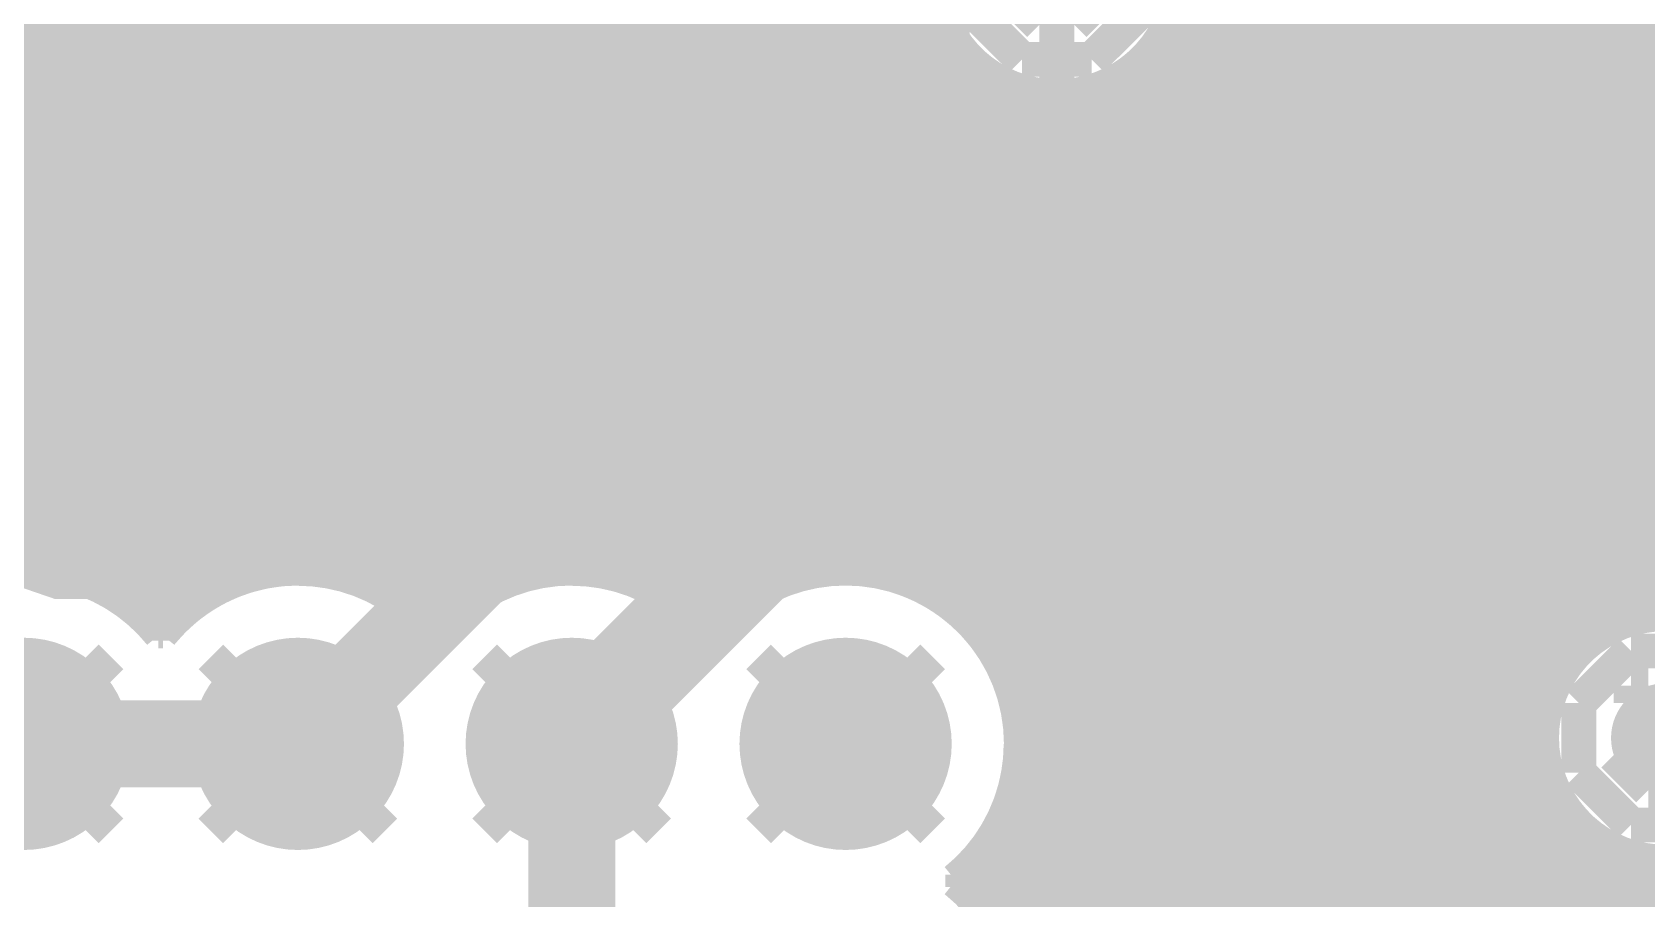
# Model space of a CAD drawing. Extents: x -5 to 157, y -120 to 103.
# Drawn here: x 42.05 to 53.84, y 49.12 to 55.44 of the extents above; entities that cross this region are included whole.
import ezdxf

# ---------------------------------------------------------------- set-up
doc = ezdxf.new("R2010")
doc.units = 0
doc.header["$MEASUREMENT"] = 0
doc.layers.get('0').update_dxf_attribs({"linetype": 'CONTINUOUS'})
for name, color, linetype in [('22-304-2_BOT', 7, 'CONTINUOUS'), ('22-304-2_DRD', 7, 'CONTINUOUS'), ('22-304-2_DRL', 2, 'CONTINUOUS'), ('22-304-2_IN1', 4, 'CONTINUOUS'), ('22-304-2_IN2', 3, 'CONTINUOUS'), ('22-304-2_SMB', 5, 'CONTINUOUS'), ('22-304-2_SMT', 10, 'CONTINUOUS'), ('22-304-2_SPB', 14, 'CONTINUOUS'), ('22-304-2_SSB', 12, 'CONTINUOUS'), ('22-304-2_SST', 11, 'CONTINUOUS'), ('22-304-2_TOP', 13, 'CONTINUOUS'), ('THRUHOLE_TAP', 7, 'CONTINUOUS')]:
    doc.layers.add(name, color=color, linetype=linetype)

# ---------------------------------------------------------------- blocks, each defined once
blk = doc.blocks.new('RECTANGLE_3')
blk.add_solid([(0.4826, 0.4064), (0.4826, -0.4064), (-0.4826, 0.4064), (-0.4826, -0.4064)])
blk = doc.blocks.new('ROUND_27')
at = {"const_width": 0.7747}
blk.add_lwpolyline([(-0.38735, 0, 1), (0.38735, 0, 1)], format="xyb", close=True, dxfattribs=at)
blk = doc.blocks.new('ROUND_39')
at = {"const_width": 0.40005}
blk.add_lwpolyline([(-0.200024, 0, 1), (0.200024, 0, 1)], format="xyb", close=True, dxfattribs=at)
blk = doc.blocks.new('ROUND_35')
at = {"const_width": 0.40005}
blk.add_lwpolyline([(-0.200024, 0, 1), (0.200024, 0, 1)], format="xyb", close=True, dxfattribs=at)
blk = doc.blocks.new('ROUND_88')
at = {"const_width": 0.10033}
blk.add_lwpolyline([(-0.050164, 0, 1), (0.050164, 0, 1)], format="xyb", close=True, dxfattribs=at)
blk = doc.blocks.new('ROUND_42')
at = {"const_width": 0.40005}
blk.add_lwpolyline([(-0.200024, 0, 1), (0.200024, 0, 1)], format="xyb", close=True, dxfattribs=at)
blk = doc.blocks.new('ROUND_80')
at = {"const_width": 0.10033}
blk.add_lwpolyline([(-0.050164, 0, 1), (0.050164, 0, 1)], format="xyb", close=True, dxfattribs=at)

msp = doc.modelspace()

# ---------------------------------------------------------------- linework, layer by layer
at = {"layer": '22-304-2_BOT'}
for points, const_width in [([(36.17468, 77.44968), (36.703, 77.978), (40.386, 77.978), (42.037, 76.327), (42.037, 72.39), (42.037, 66.294), (47.752, 60.579), (47.752, 52.07), (45.98924, 50.30724), (45.98924, 50.24882)], 0.762), ([(45.0596, 62.0141), (45.0596, 52.48656)], 0.254), ([(45.2882, 61.7855), (45.2882, 52.71516)], 0.254), ([(44.831, 60.26912), (44.831, 52.25796)], 0.254), ([(44.6024, 59.8297), (44.6024, 52.02936)], 0.254), ([(44.3738, 59.65444), (44.3738, 51.80076)], 0.254), ([(43.9166, 59.54522), (43.9166, 51.52898)], 0.254), ([(44.1452, 59.56808), (44.1452, 51.57216)], 0.254), ([(43.688, 57.785), (43.688, 51.49596)], 0.254), ([(42.164, 57.28462), (41.40962, 57.28462), (41.148, 57.023), (41.148, 55.372), (41.1988, 55.3212), (42.545, 55.3212)], 0.254), ([(45.3644, 56.8706), (45.3644, 55.4482)], 0.254), ([(43.5356, 56.2356), (43.5356, 54.8132)], 0.254), ([(48.641, 55.69712), (48.641, 52.07)], 0.254), ([(42.545, 55.3212), (41.1988, 55.3212), (41.148, 55.372), (41.148, 52.705), (39.98976, 51.54676), (39.98976, 50.24882)], 0.254), ([(45.3644, 55.4736), (43.5356, 55.4736)], 0.254), ([(45.3644, 55.4482), (45.3644, 55.0418)], 0.254), ([(48.7172, 55.4736), (48.641, 55.4736)], 0.254), ([(48.7172, 55.47614), (48.7172, 51.30546)], 0.254), ([(45.3644, 55.245), (43.5356, 55.245)], 0.254), ([(48.8823, 55.245), (48.641, 55.245)], 0.254), ([(48.9458, 55.18404), (48.9458, 51.10226)], 0.254), ([(50.0888, 55.16372), (50.0888, 43.053)], 0.254), ([(55.2323, 55.245), (50.1777, 55.245)], 0.254), ([(55.2323, 55.245), (50.1777, 55.245)], 0.254), ([(50.3174, 55.245), (50.3174, 43.053)], 0.254), ([(50.546, 55.245), (50.546, 43.053)], 0.254), ([(50.7746, 55.245), (50.7746, 43.053)], 0.254), ([(51.0032, 55.245), (51.0032, 43.053)], 0.254), ([(51.2318, 55.245), (51.2318, 43.053)], 0.254), ([(51.4604, 55.245), (51.4604, 43.053)], 0.254), ([(51.689, 55.245), (51.689, 43.053)], 0.254), ([(51.9176, 55.245), (51.9176, 43.053)], 0.254), ([(52.1462, 55.245), (52.1462, 43.053)], 0.254), ([(52.3748, 55.245), (52.3748, 43.053)], 0.254), ([(52.6034, 55.245), (52.6034, 43.053)], 0.254), ([(52.832, 55.245), (52.832, 43.053)], 0.254), ([(53.0606, 55.245), (53.0606, 43.03014)], 0.254), ([(53.2892, 55.245), (53.2892, 50.88636)], 0.254), ([(53.5178, 55.245), (53.5178, 51.07686)], 0.254), ([(53.7464, 55.245), (53.7464, 51.17084)], 0.254), ([(45.3644, 55.0418), (45.3644, 53.6194)], 0.254), ([(49.1744, 55.04434), (49.1744, 50.7365)], 0.254), ([(49.8602, 55.03418), (49.8602, 43.053)], 0.254), ([(45.3644, 55.0164), (43.5356, 55.0164)], 0.254), ([(49.2506, 55.0164), (48.641, 55.0164)], 0.254), ([(49.403, 54.98084), (49.403, 43.053)], 0.254), ([(49.6316, 54.9783), (49.6316, 43.053)], 0.254), ([(55.0672, 55.0164), (49.8094, 55.0164)], 0.254), ([(43.5356, 54.8132), (43.5356, 54.4068)], 0.254), ([(45.3644, 54.7878), (43.5356, 54.7878)], 0.254), ([(54.98846, 54.7878), (48.641, 54.7878)], 0.254), ([(46.355, 54.5338), (46.355, 52.61356), (43.99026, 50.24882)], 0.635), ([(45.3644, 54.5592), (43.5356, 54.5592)], 0.254), ([(54.97322, 54.5592), (48.641, 54.5592)], 0.254), ([(43.5356, 54.4068), (43.5356, 52.9844)], 0.254), ([(45.3644, 54.3306), (43.5356, 54.3306)], 0.254), ([(55.0164, 54.3306), (48.641, 54.3306)], 0.254), ([(45.3644, 54.102), (43.5356, 54.102)], 0.254), ([(55.12816, 54.102), (48.641, 54.102)], 0.254), ([(42.545, 53.0479), (42.545, 53.8988)], 0.381), ([(43.4721, 53.8988), (42.545, 53.8988)], 0.381), ([(42.545, 53.8988), (42.545, 52.832)], 0.254), ([(42.545, 53.8988), (42.545, 52.832)], 0.254), ([(42.545, 53.8988), (42.545, 52.832)], 0.254), ([(45.3644, 53.8734), (43.5356, 53.8734)], 0.254), ([(55.34914, 53.8734), (48.641, 53.8734)], 0.254), ([(45.3644, 53.6448), (43.5356, 53.6448)], 0.254), ([(45.5295, 53.6194), (45.3644, 53.6194)], 0.254), ([(45.5168, 53.6194), (45.5168, 52.94376)], 0.254), ([(45.5295, 53.6194), (45.5295, 52.95646)], 0.254), ([(95.38716, 53.6448), (48.641, 53.6448)], 0.254), ([(45.5295, 53.4162), (43.5356, 53.4162)], 0.254), ([(95.5167, 53.4162), (48.641, 53.4162)], 0.254), ([(45.5295, 53.1876), (43.5356, 53.1876)], 0.254), ([(95.66402, 53.1876), (48.641, 53.1876)], 0.254), ([(43.5356, 52.9844), (41.783, 52.9844)], 0.254), ([(45.5295, 52.959), (41.783, 52.959)], 0.254), ([(42.0878, 52.9844), (42.0878, 51.52644)], 0.254), ([(42.3164, 52.9844), (42.3164, 51.48834)], 0.254), ([(42.545, 52.9844), (42.545, 51.40452)], 0.254), ([(42.7736, 52.9844), (42.7736, 51.26482)], 0.254), ([(43.0022, 52.9844), (43.0022, 51.07432)], 0.254), ([(43.2308, 52.9844), (43.2308, 51.2826)], 0.254), ([(43.4594, 52.9844), (43.4594, 51.41722)], 0.254), ([(45.5295, 52.95646), (44.09948, 51.52644)], 0.254), ([(95.82912, 52.959), (48.641, 52.959)], 0.254), ([(45.30344, 52.7304), (41.783, 52.7304)], 0.254), ([(96.01454, 52.7304), (48.641, 52.7304)], 0.254), ([(45.07484, 52.5018), (41.74998, 52.5018)], 0.254), ([(96.22536, 52.5018), (48.641, 52.5018)], 0.254), ([(44.84624, 52.2732), (41.61282, 52.2732)], 0.254), ([(96.46412, 52.2732), (48.641, 52.2732)], 0.254), ([(44.61764, 52.0446), (41.38422, 52.0446)], 0.254), ([(96.73844, 52.0446), (48.641, 52.0446)], 0.254), ([(44.38904, 51.816), (41.15562, 51.816)], 0.254), ([(97.05848, 51.816), (48.6029, 51.816)], 0.254), ([(44.16044, 51.5874), (40.92702, 51.5874)], 0.254), ([(44.09948, 51.52644), (43.99026, 51.5311)], 0.254), ([(48.4886, 51.57216), (48.4886, 51.42992)], 0.254), ([(97.44456, 51.5874), (48.49876, 51.5874)], 0.254), ([(43.3451, 51.3588), (42.6339, 51.3588)], 0.254), ([(97.93478, 51.3588), (48.63084, 51.3588)], 0.254), ([(43.05808, 51.1302), (42.92092, 51.1302)], 0.254), ([(53.62702, 51.1302), (48.9204, 51.1302)], 0.254), ([(43.00728, 51.07432), (42.97172, 51.07432)], 0.254), ([(53.3019, 50.9016), (49.09312, 50.9016)], 0.254), ([(53.15204, 50.673), (49.1998, 50.673)], 0.254), ([(43.99026, 50.24882), (41.99128, 50.24882)], 0.635), ([(45.98924, 50.24882), (45.98924, 48.24984)], 0.635), ([(53.08092, 50.4444), (49.25568, 50.4444)], 0.254), ([(53.07076, 50.2158), (49.27092, 50.2158)], 0.254), ([(53.11902, 49.9872), (49.24298, 49.9872)], 0.254), ([(53.24094, 49.7586), (49.17186, 49.7586)], 0.254), ([(49.1744, 49.76114), (49.1744, 48.73752)], 0.254), ([(53.2892, 49.69764), (53.2892, 42.95648)], 0.254), ([(53.34, 49.6443), (53.34, 48.26)], 0.254), ([(53.34, 49.53), (49.04994, 49.53)], 0.254), ([(48.9458, 49.39538), (48.9458, 49.10328)], 0.254), ([(53.34, 49.3014), (48.85182, 49.3014)], 0.254), ([(53.34, 49.0728), (48.9712, 49.0728)], 0.254)]:
    msp.add_lwpolyline(points, dxfattribs=dict(at, const_width=const_width))
at = {"layer": '22-304-2_BOT', "const_width": 0.254}
for points in [[(48.641, 55.69712, 0.355965), (49.53, 54.97322)], [(49.53, 54.97322, 0.2014863), (50.17751, 55.24519)], [(48.40224, 51.46294, 0.1900053), (48.64157, 52.07)], [(48.40224, 51.46294, 0.1900053), (48.64157, 52.07)], [(41.99128, 51.53152, 0.2275128), (40.99065, 51.05135)], [(42.97172, 51.07432, 0.2212537), (41.99128, 51.5305)], [(43.99026, 51.53152, 0.2215882), (43.00799, 51.07372)], [(49.27092, 50.24882, 0.3209225), (48.40224, 51.46294)], [(53.975, 51.19878, 0.4142136), (53.06822, 50.292)], [(48.79086, 49.2506, 0.2271864), (49.26911, 50.24882)], [(53.06822, 50.292, 0.2014867), (53.34019, 49.64449)], [(49.27092, 48.24984, 0.2275126), (48.79075, 49.25047)]]:
    msp.add_lwpolyline(points, format="xyb", dxfattribs=at)
at = {"layer": '22-304-2_DRD', "const_width": 0.254}
for points in [[(49.403, 55.499), (49.149, 55.753)], [(49.911, 55.753), (49.657, 55.499)], [(48.895, 55.626), (49.276, 55.245)], [(49.784, 55.245), (50.165, 55.626)], [(49.657, 55.499), (49.403, 55.499)], [(49.276, 55.245), (49.784, 55.245)], [(42.291, 53.467), (41.91, 53.086)], [(42.291, 53.467), (41.91, 53.086)], [(42.291, 53.467), (41.91, 53.086)], [(42.799, 53.467), (42.291, 53.467)], [(42.799, 53.467), (42.291, 53.467)], [(42.799, 53.467), (42.291, 53.467)], [(43.18, 53.086), (42.799, 53.467)], [(43.18, 53.086), (42.799, 53.467)], [(43.18, 53.086), (42.799, 53.467)], [(42.291, 53.213), (42.291, 53.086)], [(42.418, 53.213), (42.291, 53.213)], [(42.291, 53.213), (42.291, 53.086)], [(42.418, 53.213), (42.291, 53.213)], [(42.291, 53.213), (42.291, 53.086)], [(42.418, 53.213), (42.291, 53.213)], [(42.418, 53.086), (42.418, 53.213)], [(42.418, 53.086), (42.418, 53.213)], [(42.418, 53.086), (42.418, 53.213)], [(42.672, 53.213), (42.672, 53.086)], [(42.799, 53.213), (42.672, 53.213)], [(42.672, 53.213), (42.672, 53.086)], [(42.799, 53.213), (42.672, 53.213)], [(42.672, 53.213), (42.672, 53.086)], [(42.799, 53.213), (42.672, 53.213)], [(42.799, 53.086), (42.799, 53.213)], [(42.799, 53.086), (42.799, 53.213)], [(42.799, 53.086), (42.799, 53.213)], [(42.291, 53.086), (42.418, 53.086)], [(42.291, 53.086), (42.418, 53.086)], [(42.291, 53.086), (42.418, 53.086)], [(42.672, 53.086), (42.799, 53.086)], [(42.672, 53.086), (42.799, 53.086)], [(42.672, 53.086), (42.799, 53.086)], [(43.18, 52.578), (43.18, 53.086)], [(43.18, 52.578), (43.18, 53.086)], [(43.18, 52.578), (43.18, 53.086)], [(42.418, 52.451), (42.164, 52.705)], [(42.418, 52.451), (42.164, 52.705)], [(42.418, 52.451), (42.164, 52.705)], [(42.926, 52.705), (42.672, 52.451)], [(42.926, 52.705), (42.672, 52.451)], [(42.926, 52.705), (42.672, 52.451)], [(41.91, 52.578), (42.291, 52.197)], [(41.91, 52.578), (42.291, 52.197)], [(41.91, 52.578), (42.291, 52.197)], [(42.799, 52.197), (43.18, 52.578)], [(42.799, 52.197), (43.18, 52.578)], [(42.799, 52.197), (43.18, 52.578)], [(42.672, 52.451), (42.418, 52.451)], [(42.672, 52.451), (42.418, 52.451)], [(42.672, 52.451), (42.418, 52.451)], [(42.291, 52.197), (42.799, 52.197)], [(42.291, 52.197), (42.799, 52.197)], [(42.291, 52.197), (42.799, 52.197)], [(53.721, 50.927), (53.34, 50.546)], [(54.229, 50.927), (53.721, 50.927)], [(42.62628, 50.88382), (41.35628, 49.61382)], [(42.62628, 49.61382), (41.35628, 50.88382)], [(44.62526, 50.88382), (43.35526, 49.61382)], [(44.62526, 49.61382), (43.35526, 50.88382)], [(46.62424, 50.88382), (45.35424, 49.61382)], [(46.62424, 49.61382), (45.35424, 50.88382)], [(48.62322, 50.88382), (47.35322, 49.61382)], [(48.62322, 49.61382), (47.35322, 50.88382)], [(53.721, 50.673), (53.721, 50.546)], [(53.848, 50.673), (53.721, 50.673)], [(53.848, 50.546), (53.848, 50.673)], [(53.34, 50.546), (53.34, 50.038)], [(53.721, 50.546), (53.848, 50.546)], [(53.848, 49.911), (53.594, 50.165)], [(53.34, 50.038), (53.721, 49.657)], [(54.102, 49.911), (53.848, 49.911)], [(53.721, 49.657), (54.229, 49.657)]]:
    msp.add_lwpolyline(points, dxfattribs=at)
at = {"layer": '22-304-2_IN1', "const_width": 0.254}
for points in [[(42.2148, 102.362), (42.2148, 53.67782)], [(50.4444, 73.87336), (50.4444, 40.26408)], [(44.2722, 73.51268), (44.2722, 51.4985)], [(44.5008, 73.51268), (44.5008, 51.42484)], [(44.7294, 73.51268), (44.7294, 51.2953)], [(44.958, 73.51268), (44.958, 51.08956)], [(45.1866, 73.51268), (45.1866, 51.24958)], [(45.4152, 73.51268), (45.4152, 51.39436)], [(42.4434, 70.5866), (42.4434, 53.7337)], [(42.672, 70.2183), (42.672, 53.73116)], [(44.0436, 70.33514), (44.0436, 51.52898)], [(43.815, 70.11416), (43.815, 51.51882)], [(42.9006, 70.0532), (42.9006, 53.66766)], [(43.5864, 70.0024), (43.5864, 51.46548)], [(43.1292, 69.97446), (43.1292, 53.52542)], [(43.3578, 69.95922), (43.3578, 53.23586)], [(47.4726, 67.7037), (47.4726, 51.4223)], [(47.7012, 67.52844), (47.7012, 51.4985)], [(48.6156, 67.55638), (48.6156, 51.36642)], [(47.9298, 67.44208), (47.9298, 51.52898)], [(48.1584, 67.41922), (48.1584, 51.51882)], [(48.387, 67.45478), (48.387, 51.46802)], [(50.673, 66.56324), (50.673, 40.56126)], [(52.0446, 66.3829), (52.0446, 41.03116)], [(50.9016, 66.32194), (50.9016, 40.75684)], [(51.816, 66.23304), (51.816, 41.0464)], [(52.2732, 66.25844), (52.2732, 40.9829)], [(51.1302, 66.20002), (51.1302, 40.88892)], [(51.3588, 66.15176), (51.3588, 40.97782)], [(51.5874, 66.16192), (51.5874, 41.02862)], [(52.5018, 66.17208), (52.5018, 40.89654)], [(52.7304, 66.14922), (52.7304, 40.79748)], [(52.959, 66.18478), (52.959, 40.79748)], [(41.9862, 62.17412), (41.9862, 53.54574)], [(53.1876, 60.12688), (53.1876, 50.74412)], [(53.4162, 59.86272), (53.4162, 51.00574)], [(53.6448, 59.73318), (53.6448, 51.13782)], [(53.8734, 59.6773), (53.8734, 51.1937)], [(47.244, 56.84012), (47.244, 51.29276)], [(45.6438, 56.45912), (45.6438, 51.48326)], [(47.0154, 56.4007), (47.0154, 51.08194)], [(45.8724, 56.25338), (45.8724, 51.52644)], [(46.7868, 56.22544), (46.7868, 51.25212)], [(46.101, 56.15178), (46.101, 51.52644)], [(46.3296, 56.11622), (46.3296, 51.4858)], [(46.5582, 56.13908), (46.5582, 51.3969)], [(48.77816, 55.372), (29.98216, 55.372)], [(55.38724, 55.372), (50.28184, 55.372)], [(48.8442, 55.28564), (48.8442, 51.20386)], [(50.2158, 55.28564), (50.2158, 33.782)], [(48.99914, 55.1434), (29.91866, 55.1434)], [(55.14594, 55.1434), (50.06086, 55.1434)], [(49.0728, 55.09514), (49.0728, 50.93462)], [(49.9872, 55.09514), (49.9872, 33.782)], [(55.02402, 54.9148), (29.77642, 54.9148)], [(49.3014, 55.00116), (49.3014, 33.782)], [(49.53, 54.97322), (49.53, 33.782)], [(49.7586, 55.00116), (49.7586, 33.782)], [(54.97576, 54.6862), (29.48686, 54.6862)], [(54.98592, 54.4576), (29.19984, 54.4576)], [(55.05704, 54.229), (29.22778, 54.229)], [(55.2069, 54.0004), (29.19984, 54.0004)], [(55.53202, 53.7718), (29.10586, 53.7718)], [(41.98112, 53.5432), (39.93388, 53.5432)], [(97.2947, 53.5432), (43.10888, 53.5432)], [(97.54108, 53.3146), (43.31208, 53.3146)], [(97.84588, 53.086), (43.41622, 53.086)], [(98.23958, 52.8574), (43.45178, 52.8574)], [(98.82886, 52.6288), (43.42892, 52.6288)], [(43.3578, 52.42814), (43.3578, 51.36388)], [(138.684, 52.4002), (43.34256, 52.4002)], [(41.9862, 52.11572), (41.9862, 51.53152)], [(43.1292, 52.13604), (43.1292, 51.19878)], [(138.684, 52.1716), (43.1673, 52.1716)], [(42.2148, 51.98618), (42.2148, 51.5112)], [(42.9006, 51.99634), (42.9006, 51.15306)], [(42.36212, 51.943), (39.55288, 51.943)], [(42.4434, 51.9303), (42.4434, 51.4477)], [(42.672, 51.93284), (42.672, 51.33594)], [(138.684, 51.943), (42.72788, 51.943)], [(138.684, 51.7144), (33.55086, 51.7144)], [(43.6499, 51.4858), (42.3291, 51.4858)], [(45.64888, 51.4858), (44.32808, 51.4858)], [(47.6504, 51.4858), (46.32706, 51.4858)], [(138.684, 51.4858), (48.32858, 51.4858)], [(43.19778, 51.2572), (42.78376, 51.2572)], [(45.19676, 51.2572), (44.78274, 51.2572)], [(47.19574, 51.2572), (46.78172, 51.2572)], [(138.684, 51.2572), (48.7807, 51.2572)], [(53.44414, 51.0286), (49.00676, 51.0286)], [(53.22316, 50.8), (49.14646, 50.8)], [(53.1114, 50.5714), (49.23028, 50.5714)], [(53.06822, 50.3428), (49.26584, 50.3428)], [(53.08346, 50.1142), (49.2633, 50.1142)], [(53.1622, 49.8856), (49.21758, 49.8856)], [(53.1876, 49.83988), (53.1876, 40.79748)], [(53.3273, 49.657), (49.12614, 49.657)], [(49.0728, 49.56556), (49.0728, 48.93564)], [(53.4162, 49.57572), (53.4162, 40.79748)], [(53.6956, 49.4284), (48.97374, 49.4284)], [(53.6448, 49.44618), (53.6448, 40.79748)], [(53.8734, 49.3903), (53.8734, 40.79748)], [(48.8442, 49.29378), (48.8442, 49.20488)], [(138.684, 49.1998), (48.84928, 49.1998)]]:
    msp.add_lwpolyline(points, dxfattribs=at)
for points in [[(48.62322, 55.88, 0.4142136), (49.53, 54.97322)], [(49.53, 54.97322, 0.4142136), (50.43678, 55.88)], [(42.545, 53.73878, 0.4142136), (41.63822, 52.832)], [(43.45178, 52.832, 0.4142136), (42.545, 53.73878)], [(41.63822, 52.832, 0.4142136), (42.545, 51.92522)], [(42.545, 51.92522, 0.4142136), (43.45178, 52.832)], [(41.99128, 51.53152, 0.2275128), (40.99065, 51.05135)], [(42.9895, 51.05146, 0.2271864), (41.99128, 51.52971)], [(43.99026, 51.53152, 0.2275128), (42.98963, 51.05135)], [(44.98848, 51.05146, 0.2271864), (43.99026, 51.52971)], [(45.98924, 51.53152, 0.2275128), (44.98861, 51.05135)], [(46.98746, 51.05146, 0.2271864), (45.98924, 51.52971)], [(47.98822, 51.53152, 0.2271868), (46.98859, 51.05259)], [(49.27092, 50.24882, 0.4142136), (47.98822, 51.53152)], [(53.975, 51.19878, 0.4142136), (53.06822, 50.292)], [(48.79086, 49.2506, 0.2271864), (49.26911, 50.24882)], [(53.06822, 50.292, 0.4142136), (53.975, 49.38522)], [(49.27092, 48.24984, 0.2275126), (48.79075, 49.25047)]]:
    msp.add_lwpolyline(points, format="xyb", dxfattribs=at)
at = {"layer": '22-304-2_IN2', "const_width": 0.254}
for points in [[(42.0878, 81.92262), (42.0878, 51.64582)], [(42.3164, 81.92262), (42.3164, 51.61026)], [(42.545, 81.92262), (42.545, 51.53406)], [(42.7736, 81.92262), (42.7736, 51.4096)], [(50.7746, 74.11974), (50.7746, 40.81018)], [(51.0032, 73.82002), (51.0032, 40.9575)], [(51.2318, 73.62444), (51.2318, 41.06164)], [(51.4604, 73.49744), (51.4604, 41.12768)], [(45.0596, 73.3933), (45.0596, 51.2953)], [(45.2882, 73.3933), (45.2882, 51.4604)], [(47.3456, 67.66814), (47.3456, 51.49342)], [(45.5168, 67.48018), (45.5168, 51.56708)], [(47.5742, 67.46494), (47.5742, 51.5874)], [(47.117, 67.38366), (47.117, 51.3461)], [(45.7454, 67.2465), (45.7454, 51.62804)], [(46.8884, 67.1957), (46.8884, 51.32324)], [(45.974, 67.1195), (45.974, 51.64836)], [(46.2026, 67.056), (46.2026, 51.63312)], [(46.4312, 67.04838), (46.4312, 51.57724)], [(46.6598, 67.09156), (46.6598, 51.47818)], [(47.8028, 66.21018), (47.8028, 51.6382)], [(48.0314, 65.9765), (48.0314, 51.64836)], [(48.26, 65.8495), (48.26, 51.62296)], [(48.4886, 65.786), (48.4886, 51.55692)], [(51.689, 63.60922), (51.689, 41.1607)], [(51.9176, 63.09614), (51.9176, 41.16324)], [(52.1462, 62.89294), (52.1462, 41.1353)], [(52.3748, 62.78118), (52.3748, 41.07434)], [(52.6034, 62.73292), (52.6034, 40.98036)], [(52.832, 62.73546), (52.832, 40.91686)], [(53.0606, 60.11164), (53.0606, 50.75682)], [(43.0022, 60.04052), (43.0022, 51.24196)], [(44.831, 59.93892), (44.831, 51.36896)], [(53.2892, 59.81446), (53.2892, 51.054)], [(43.2308, 59.71286), (43.2308, 51.42738)], [(44.6024, 59.66714), (44.6024, 51.50866)], [(53.5178, 59.65952), (53.5178, 51.21148)], [(43.4594, 59.54522), (43.4594, 51.54422)], [(44.3738, 59.51982), (44.3738, 51.59502)], [(53.7464, 59.57824), (53.7464, 51.29276)], [(43.688, 59.45632), (43.688, 51.61788)], [(43.9166, 59.42584), (43.9166, 51.64836)], [(44.1452, 59.44616), (44.1452, 51.64074)], [(50.546, 55.73522), (50.546, 40.59936)], [(48.58766, 55.4736), (30.10916, 55.4736)], [(55.32628, 55.4736), (50.47234, 55.4736)], [(48.72228, 55.245), (30.07614, 55.245)], [(48.7172, 55.25262), (48.7172, 51.44516)], [(50.3174, 55.22214), (50.3174, 40.28186)], [(55.07228, 55.245), (50.33518, 55.245)], [(48.9458, 55.03672), (48.9458, 51.27244)], [(50.0888, 55.01894), (50.0888, 29.718)], [(48.97628, 55.0164), (29.98724, 55.0164)], [(49.1744, 54.91734), (49.1744, 50.99558)], [(49.8602, 54.90718), (49.8602, 29.718)], [(54.93766, 55.0164), (50.08372, 55.0164)], [(54.86908, 54.7878), (29.82214, 54.7878)], [(49.403, 54.86146), (49.403, 29.718)], [(49.6316, 54.85892), (49.6316, 29.718)], [(54.85384, 54.5592), (29.49448, 54.5592)], [(54.89194, 54.3306), (22.46376, 54.3306)], [(54.98846, 54.102), (22.48916, 54.102)], [(55.16626, 53.8734), (22.46376, 53.8734)], [(55.53202, 53.6448), (22.38248, 53.6448)], [(97.25406, 53.4162), (33.36798, 53.4162)], [(97.5106, 53.1876), (33.73374, 53.1876)], [(97.82302, 52.959), (33.91154, 52.959)], [(98.22942, 52.7304), (34.00806, 52.7304)], [(98.84156, 52.5018), (34.04362, 52.5018)], [(105.79608, 52.2732), (34.03092, 52.2732)], [(105.78084, 52.0446), (33.96234, 52.0446)], [(105.81894, 51.816), (33.82518, 51.816)], [(43.5737, 51.5874), (42.4053, 51.5874)], [(45.57522, 51.5874), (44.40428, 51.5874)], [(47.5742, 51.5874), (46.40326, 51.5874)], [(105.91546, 51.5874), (48.40224, 51.5874)], [(43.13428, 51.3588), (42.84472, 51.3588)], [(45.13326, 51.3588), (44.8437, 51.3588)], [(47.13478, 51.3588), (46.84268, 51.3588)], [(106.09326, 51.3588), (48.8442, 51.3588)], [(53.38318, 51.1302), (49.07788, 51.1302)], [(53.1495, 50.9016), (49.22774, 50.9016)], [(53.0225, 50.673), (49.32426, 50.673)], [(52.959, 50.4444), (49.37506, 50.4444)], [(52.95138, 50.2158), (49.38776, 50.2158)], [(52.99456, 49.9872), (49.3649, 49.9872)], [(53.0987, 49.7586), (49.29886, 49.7586)], [(53.0606, 49.82464), (53.0606, 40.91686)], [(49.1744, 49.5046), (49.1744, 48.9966)], [(53.28666, 49.53), (49.18964, 49.53)], [(53.2892, 49.52746), (53.2892, 40.91686)], [(53.5178, 49.37252), (53.5178, 40.91686)], [(53.70576, 49.3014), (49.01946, 49.3014)], [(53.7464, 49.29124), (53.7464, 40.91686)], [(111.06658, 49.0728), (49.12106, 49.0728)]]:
    msp.add_lwpolyline(points, dxfattribs=at)
for points in [[(48.50384, 55.88, 0.4142136), (49.53, 54.85384)], [(49.53, 54.85384, 0.4142136), (50.55616, 55.88)], [(41.99128, 51.6509, 0.2015795), (40.98974, 51.23002)], [(42.9895, 51.22926, 0.2012487), (41.99128, 51.648)], [(43.99026, 51.6509, 0.2015795), (42.98872, 51.23002)], [(44.98848, 51.22926, 0.2012487), (43.99026, 51.648)], [(45.98924, 51.6509, 0.2015795), (44.9877, 51.23002)], [(46.98746, 51.22926, 0.2012487), (45.98924, 51.648)], [(47.98822, 51.6509, 0.2012494), (46.99, 51.22926)], [(49.3903, 50.24882, 0.4142136), (47.98822, 51.6509)], [(53.975, 51.31816, 0.4142136), (52.94884, 50.292)], [(48.96866, 49.2506, 0.2012487), (49.3874, 50.24882)], [(52.94884, 50.292, 0.4142136), (53.975, 49.26584)], [(49.3903, 48.24984, 0.2015792), (48.96942, 49.25138)]]:
    msp.add_lwpolyline(points, format="xyb", dxfattribs=at)
at = {"layer": '22-304-2_SSB', "const_width": 0.1524}
for points in [[(47.1805, 56.7055), (47.1805, 53.7845), (45.5422, 53.7845), (45.5422, 56.7055), (47.1805, 56.7055)], [(41.7195, 53.1495), (41.7195, 56.0705), (43.3578, 56.0705), (43.3578, 53.1495), (41.7195, 53.1495)], [(46.07306, 52.89296), (45.90542, 52.95392), (45.90542, 53.30952), (46.07306, 53.36794), (46.41342, 53.36794), (46.58106, 53.24856), (46.58106, 52.89296), (46.92142, 52.89296), (46.92142, 53.36794)], [(42.5704, 52.27828), (42.5704, 52.63388), (42.40276, 52.6923), (42.23258, 52.6923), (42.0624, 52.63388), (42.0624, 52.27828), (42.23258, 52.21986), (42.40276, 52.21986), (43.0784, 52.45608)], [(45.90542, 52.52974), (45.90542, 52.11572), (46.92142, 52.11572)], [(42.23258, 51.8541), (42.0624, 51.79568), (42.0624, 51.44008), (42.23258, 51.38166), (42.91076, 51.38166), (43.0784, 51.44008), (43.0784, 51.79568), (42.91076, 51.8541)]]:
    msp.add_lwpolyline(points, dxfattribs=at)
at = {"layer": '22-304-2_SST'}
for points, const_width in [([(44.04614, 52.79644), (44.04614, 53.81244), (43.92676, 53.64226)], 0.1524), ([(43.03014, 53.13426), (43.03014, 52.96662), (43.08856, 52.79644), (43.32732, 52.79644), (43.38574, 52.96662), (43.38574, 53.81244)], 0.1524), ([(43.44416, 53.81244), (43.20794, 53.81244)], 0.1524), ([(45.00372, 52.79644), (44.52874, 52.79644), (45.00372, 53.47462), (45.00372, 53.64226), (44.94276, 53.81244), (44.58716, 53.81244), (44.52874, 53.64226)], 0.1524), ([(44.16552, 52.79644), (43.92676, 52.79644)], 0.1524), ([(39.98722, 52.00142), (40.98798, 52.00142), (40.98798, 52.25288), (46.99254, 52.25288), (46.99254, 52.00142)], 0.19812), ([(49.24298, 52.25288), (48.7426, 52.25288)], 0.14986), ([(49.24298, 52.25288), (49.24298, 52.00142), (48.7426, 52.00142)], 0.14986), ([(48.7426, 52.25288), (48.7426, 52.00142)], 0.14986), ([(48.81118, 52.25288), (48.81118, 52.00142)], 0.14986), ([(48.9458, 52.25288), (48.9458, 52.00142)], 0.14986), ([(49.08042, 52.25288), (49.08042, 52.00142)], 0.14986), ([(49.21504, 52.25288), (49.21504, 52.00142)], 0.14986), ([(49.24298, 52.20716), (48.7426, 52.20716)], 0.14986), ([(38.49116, 46.25086), (49.98974, 46.25086), (49.98974, 52.00142), (37.99078, 52.00142), (37.99078, 46.25086), (38.49116, 46.25086)], 0.19812), ([(49.24298, 52.07254), (48.7426, 52.07254)], 0.14986), ([(49.98974, 51.50104), (37.99078, 51.50104)], 0.14986), ([(50.00498, 51.50104), (49.75606, 51.50104)], 0.14986), ([(50.00498, 51.50104), (50.00498, 50.25136), (49.75606, 50.25136)], 0.14986), ([(49.75606, 51.50104), (49.75606, 50.25136)], 0.14986), ([(49.82464, 51.50104), (49.82464, 50.25136)], 0.14986), ([(49.95926, 51.50104), (49.95926, 50.25136)], 0.14986), ([(50.00498, 51.39436), (49.75606, 51.39436)], 0.14986), ([(50.00498, 51.25974), (49.75606, 51.25974)], 0.14986), ([(50.00498, 51.12512), (49.75606, 51.12512)], 0.14986), ([(50.00498, 50.9905), (49.75606, 50.9905)], 0.14986), ([(50.00498, 50.85842), (49.75606, 50.85842)], 0.14986), ([(41.48836, 50.75174), (41.48836, 49.75098), (42.48912, 49.75098), (42.48912, 50.75174), (41.48836, 50.75174)], 0.14986), ([(42.48912, 49.75098), (41.48836, 50.75174)], 0.14986), ([(41.48836, 49.75098), (42.48912, 50.75174)], 0.14986), ([(43.48988, 50.75174), (43.48988, 49.75098), (44.49064, 49.75098), (44.49064, 50.75174), (43.48988, 50.75174)], 0.14986), ([(44.49064, 49.75098), (43.48988, 50.75174)], 0.14986), ([(43.48988, 49.75098), (44.49064, 50.75174)], 0.14986), ([(45.4914, 50.75174), (45.4914, 49.75098), (46.49216, 49.75098), (46.49216, 50.75174), (45.4914, 50.75174)], 0.14986), ([(46.49216, 49.75098), (45.4914, 50.75174)], 0.14986), ([(45.4914, 49.75098), (46.49216, 50.75174)], 0.14986), ([(47.49292, 50.75174), (47.49292, 49.75098), (48.49368, 49.75098), (48.49368, 50.75174), (47.49292, 50.75174)], 0.14986), ([(48.49368, 49.75098), (47.49292, 50.75174)], 0.14986), ([(47.49292, 49.75098), (48.49368, 50.75174)], 0.14986), ([(50.00498, 50.7238), (49.75606, 50.7238)], 0.14986), ([(50.00498, 50.58918), (49.75606, 50.58918)], 0.14986), ([(50.00498, 50.45456), (49.75606, 50.45456)], 0.14986), ([(50.00498, 50.31994), (49.75606, 50.31994)], 0.14986)]:
    msp.add_lwpolyline(points, dxfattribs=dict(at, const_width=const_width))
at = {"layer": '22-304-2_TOP', "const_width": 0.254}
for points in [[(42.0878, 66.9544), (42.0878, 51.52644)], [(45.5168, 64.55664), (45.5168, 51.44008)], [(88.773, 33.782), (88.773, 33.655), (88.646, 33.655), (88.392, 33.401), (66.802, 33.401), (48.768, 51.435), (48.768, 60.833), (47.1424, 62.4586), (46.99, 62.4586)], [(51.435, 62.2554), (51.435, 50.292), (67.31, 34.417), (77.851, 34.417), (78.74, 35.306), (78.74, 36.85032)], [(49.53, 62.1538), (49.53, 55.88), (49.53, 51.435), (67.056, 33.909), (78.359, 33.909), (81.23936, 36.78936), (81.23936, 36.85032)], [(45.7454, 61.4426), (45.7454, 51.50866)], [(45.974, 61.4426), (45.974, 51.53152)], [(46.2026, 61.4426), (46.2026, 51.51374)], [(46.4312, 61.4426), (46.4312, 51.45278)], [(46.6598, 61.4426), (46.6598, 51.34102)], [(46.8884, 61.4426), (46.8884, 51.16322)], [(47.117, 61.4426), (47.117, 51.18862)], [(47.3456, 61.35624), (47.3456, 51.3588)], [(42.3164, 61.09716), (42.3164, 51.48834)], [(42.545, 61.09716), (42.545, 51.40452)], [(45.0596, 61.09716), (45.0596, 51.13274)], [(45.2882, 61.09716), (45.2882, 51.32324)], [(47.5742, 61.12764), (47.5742, 51.46294)], [(52.07, 61.09716), (52.07, 50.55362)], [(52.1462, 61.09716), (52.1462, 50.47742)], [(52.3748, 61.09716), (52.3748, 50.24882)], [(52.6034, 61.09716), (52.6034, 50.02022)], [(52.832, 61.09716), (52.832, 49.79162)], [(53.0606, 61.09716), (53.0606, 49.56302)], [(47.8028, 60.89904), (47.8028, 51.51628)], [(42.7736, 60.72124), (42.7736, 51.26482)], [(48.0314, 60.67044), (48.0314, 51.53152)], [(48.133, 60.56884), (48.133, 51.5239)], [(43.0022, 60.49264), (43.0022, 51.0667)], [(44.831, 60.26912), (44.831, 51.21656)], [(53.2892, 59.98464), (53.2892, 50.88636)], [(43.2308, 59.88812), (43.2308, 51.2826)], [(53.34, 59.9313), (53.34, 50.9397)], [(44.6024, 59.8297), (44.6024, 51.37404)], [(43.4594, 59.68238), (43.4594, 51.41722)], [(44.3738, 59.65444), (44.3738, 51.4731)], [(43.688, 59.58078), (43.688, 51.49596)], [(43.9166, 59.54522), (43.9166, 51.52898)], [(44.1452, 59.56808), (44.1452, 51.52136)], [(48.133, 55.4736), (30.89402, 55.4736)], [(53.34, 55.4736), (52.07, 55.4736)], [(48.133, 55.245), (31.12262, 55.245)], [(53.34, 55.245), (52.07, 55.245)], [(48.133, 55.0164), (31.35122, 55.0164)], [(53.34, 55.0164), (52.07, 55.0164)], [(48.133, 54.7878), (31.57982, 54.7878)], [(53.34, 54.7878), (52.07, 54.7878)], [(48.133, 54.5592), (31.80842, 54.5592)], [(53.34, 54.5592), (52.07, 54.5592)], [(48.133, 54.3306), (32.03702, 54.3306)], [(53.34, 54.3306), (52.07, 54.3306)], [(48.133, 54.102), (32.26562, 54.102)], [(53.34, 54.102), (52.07, 54.102)], [(48.133, 53.8734), (32.49422, 53.8734)], [(53.34, 53.8734), (52.07, 53.8734)], [(48.133, 53.6448), (32.72282, 53.6448)], [(53.34, 53.6448), (52.07, 53.6448)], [(48.133, 53.4162), (32.95142, 53.4162)], [(53.34, 53.4162), (52.07, 53.4162)], [(48.133, 53.1876), (33.55086, 53.1876)], [(53.34, 53.1876), (52.07, 53.1876)], [(48.133, 52.959), (33.77184, 52.959)], [(53.34, 52.959), (52.07, 52.959)], [(48.133, 52.7304), (33.8836, 52.7304)], [(53.34, 52.7304), (52.07, 52.7304)], [(48.133, 52.5018), (33.92678, 52.5018)], [(53.34, 52.5018), (52.07, 52.5018)], [(48.133, 52.2732), (33.909, 52.2732)], [(53.34, 52.2732), (52.07, 52.2732)], [(48.133, 52.0446), (33.83026, 52.0446)], [(53.34, 52.0446), (52.07, 52.0446)], [(48.133, 51.816), (33.6677, 51.816)], [(53.34, 51.816), (52.07, 51.816)], [(48.133, 51.5874), (33.2994, 51.5874)], [(53.34, 51.5874), (52.07, 51.5874)], [(43.3451, 51.3588), (42.6339, 51.3588)], [(45.34662, 51.3588), (44.63288, 51.3588)], [(47.3456, 51.3588), (46.63186, 51.3588)], [(53.34, 51.3588), (52.07, 51.3588)], [(43.05808, 51.1302), (42.92092, 51.1302)], [(45.05706, 51.1302), (44.9199, 51.1302)], [(47.05604, 51.1302), (46.92142, 51.1302)], [(53.34, 51.1302), (52.07, 51.1302)], [(53.3019, 50.9016), (52.07, 50.9016)], [(53.15204, 50.673), (52.07, 50.673)], [(52.07, 50.55362), (55.245, 47.37862)], [(53.08092, 50.4444), (52.17922, 50.4444)], [(53.07076, 50.2158), (52.40782, 50.2158)], [(49.31664, 49.9872), (49.24298, 49.9872)], [(49.25568, 50.04816), (58.29808, 41.00576)], [(53.11902, 49.9872), (52.63642, 49.9872)], [(49.403, 49.90084), (49.403, 38.74262)], [(49.54524, 49.7586), (49.17186, 49.7586)], [(49.1744, 49.76114), (49.1744, 48.73752)], [(53.24094, 49.7586), (52.86502, 49.7586)], [(49.6316, 49.67224), (49.6316, 38.51402)], [(53.2892, 49.69764), (53.2892, 49.33442)], [(49.77384, 49.53), (49.04994, 49.53)], [(53.48224, 49.53), (53.09362, 49.53)], [(53.5178, 49.50714), (53.5178, 49.10582)], [(48.9458, 49.39538), (48.9458, 49.10328)], [(49.8602, 49.44364), (49.8602, 38.28542)], [(53.7464, 49.41316), (53.7464, 48.87722)], [(50.00244, 49.3014), (48.85182, 49.3014)], [(55.245, 49.3014), (53.32222, 49.3014)], [(50.0888, 49.21504), (50.0888, 38.05682)], [(50.23104, 49.0728), (48.9712, 49.0728)], [(55.245, 49.0728), (53.55082, 49.0728)]]:
    msp.add_lwpolyline(points, dxfattribs=at)
for points in [[(41.99128, 51.53152, 0.2275128), (40.99065, 51.05135)], [(42.9895, 51.05146, 0.2271864), (41.99128, 51.52971)], [(43.99026, 51.53152, 0.2275128), (42.98963, 51.05135)], [(44.98848, 51.05146, 0.2271864), (43.99026, 51.52971)], [(45.98924, 51.53152, 0.2275128), (44.98861, 51.05135)], [(46.98746, 51.05146, 0.2271864), (45.98924, 51.52971)], [(47.98822, 51.53152, 0.2271868), (46.98859, 51.05259)], [(48.133, 51.5239, 0.0282729), (47.98822, 51.53209)], [(53.34, 50.9397, 0.2014867), (53.06795, 50.292)], [(53.06822, 50.292, 0.4142136), (53.975, 49.38522)], [(48.79086, 49.2506, 0.1862509), (49.25335, 50.04853)], [(49.27092, 48.24984, 0.2275126), (48.79075, 49.25047)]]:
    msp.add_lwpolyline(points, format="xyb", dxfattribs=at)

# ---------------------------------------------------------------- block references
at = {"layer": '22-304-2_BOT'}
for name, p in [('RECTANGLE_3', (42.545, 55.3212)), ('RECTANGLE_3', (46.355, 54.5338)), ('RECTANGLE_3', (42.545, 53.8988)), ('ROUND_39', (42.545, 52.832)), ('ROUND_27', (41.99128, 50.24882)), ('ROUND_27', (43.99026, 50.24882)), ('ROUND_27', (45.98924, 50.24882)), ('ROUND_27', (47.98822, 50.24882)), ('ROUND_39', (53.975, 50.292))]:
    msp.add_blockref(name, p, dxfattribs=at)
at = {"layer": '22-304-2_DRL'}
for name, p in [('ROUND_88', (42.545, 52.832)), ('ROUND_35', (41.99128, 50.24882)), ('ROUND_35', (43.99026, 50.24882)), ('ROUND_35', (45.98924, 50.24882)), ('ROUND_35', (47.98822, 50.24882))]:
    msp.add_blockref(name, p, dxfattribs=at)
at = {"layer": '22-304-2_IN1'}
for name, p in [('ROUND_42', (42.545, 52.832)), ('ROUND_27', (41.99128, 50.24882)), ('ROUND_27', (43.99026, 50.24882)), ('ROUND_27', (45.98924, 50.24882)), ('ROUND_27', (47.98822, 50.24882)), ('ROUND_42', (53.975, 50.292))]:
    msp.add_blockref(name, p, dxfattribs=at)
at = {"layer": '22-304-2_IN2'}
for name, p in [('ROUND_42', (42.545, 52.832)), ('ROUND_27', (41.99128, 50.24882)), ('ROUND_27', (43.99026, 50.24882)), ('ROUND_27', (45.98924, 50.24882)), ('ROUND_27', (47.98822, 50.24882)), ('ROUND_42', (53.975, 50.292))]:
    msp.add_blockref(name, p, dxfattribs=at)
at = {"layer": '22-304-2_SMB'}
for name, p in [('RECTANGLE_3', (42.545, 55.3212)), ('RECTANGLE_3', (46.355, 54.5338)), ('RECTANGLE_3', (42.545, 53.8988)), ('ROUND_27', (41.99128, 50.24882)), ('ROUND_27', (43.99026, 50.24882)), ('ROUND_27', (45.98924, 50.24882)), ('ROUND_27', (47.98822, 50.24882))]:
    msp.add_blockref(name, p, dxfattribs=at)
at = {"layer": '22-304-2_SMT'}
for p in [(41.99128, 50.24882), (43.99026, 50.24882), (45.98924, 50.24882), (47.98822, 50.24882)]:
    msp.add_blockref('ROUND_27', p, dxfattribs=at)
at = {"layer": '22-304-2_SPB'}
for p in [(42.545, 55.3212), (46.355, 54.5338), (42.545, 53.8988)]:
    msp.add_blockref('RECTANGLE_3', p, dxfattribs=at)
at = {"layer": '22-304-2_TOP'}
for name, p in [('ROUND_39', (42.545, 52.832)), ('ROUND_27', (41.99128, 50.24882)), ('ROUND_27', (43.99026, 50.24882)), ('ROUND_27', (45.98924, 50.24882)), ('ROUND_27', (47.98822, 50.24882)), ('ROUND_39', (53.975, 50.292))]:
    msp.add_blockref(name, p, dxfattribs=at)
at = {"layer": 'THRUHOLE_TAP'}
for name, p in [('ROUND_80', (42.545, 52.832)), ('ROUND_35', (41.99128, 50.24882)), ('ROUND_35', (43.99026, 50.24882)), ('ROUND_35', (45.98924, 50.24882)), ('ROUND_35', (47.98822, 50.24882))]:
    msp.add_blockref(name, p, dxfattribs=at)

doc.saveas('drawing.dxf')
